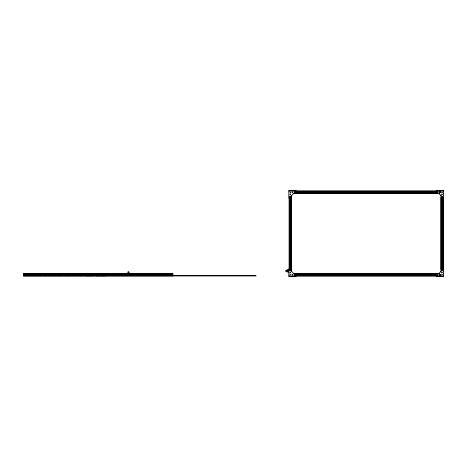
<?xml version="1.0" encoding="UTF-8"?>
<svg xmlns="http://www.w3.org/2000/svg" width="467" height="467" viewBox="0 0 467 467"><rect width="100%" height="100%" fill="white"/><g stroke="black" fill="none" stroke-linecap="round" stroke-linejoin="round"><path stroke-width="0.35" stroke-dasharray="2.33 1.75" d="M290.602 274.958L290.328 274.479L290.048 274.958M441.858 192.042L442.138 192.521L442.412 192.042M442.412 274.958L442.138 274.479L441.858 274.958M290.725 193.25L291.25 192.725M291.21 273.75L290.684 274.275L289.447 273.75M291.373 273.913L290.853 275.156M441.257 193.25L442.494 192.725M442.138 192.842L442.488 192.842M292.488 193.25L291.957 193.367M442.494 274.275L441.257 273.75M289.277 273.913L289.803 275.156M442.663 191.844L442.663 192.562M442.663 274.438L442.663 275.156M441.613 191.844L441.613 192.562M441.613 274.438L441.613 275.156M291.081 191.844L290.562 193.087L290.445 192.55L290.445 193.367M290.316 191.762L290.316 193.21M289.966 191.762L289.966 193.21"/><path stroke-width="0.7" d="M128.764 273.96L128.927 273.3A5.604 5.347 0 0 0 128.939 272.121L128.005 271.911L128.075 273.808M127.958 272.027L128.892 271.922M291.49 195.691L293.819 193.367M438.647 273.633L440.976 271.309M288.063 271.129C287.374 271.847 284.823 271.455 286.113 270.422A5.604 5.347 88 0 1 287.293 270.399L288.127 270.615M286.002 270.446L286.055 271.403M287.094 269.722L288.839 269.657M287.392 270.072L287.894 270.054M287.444 271.677L288.769 271.631M287.176 272.045L288.921 271.987M288.816 191.038L443.65 191.038M295.868 191.155L436.598 191.155M295.868 191.318L436.598 191.318M294.408 191.855L438.058 191.855M439.517 191.855L440.976 191.844M294.408 192.55L438.058 192.55M439.517 192.562L440.976 192.55M295.868 193.087L436.598 193.087M293.679 193.25L439.517 193.25M293.679 193.367L439.517 193.367M443.3 193.367L443.65 193.367M443.3 195.691L443.65 195.691M291.49 198.02L288.816 198.02L288.816 190.688L296.142 190.688L296.142 193.367M440.976 198.02L443.65 198.02L443.65 190.688L436.324 190.688L436.324 193.367M291.49 268.98L288.816 268.98L288.816 276.312L296.142 276.312L296.142 273.633M440.976 268.98L443.65 268.98L443.65 276.312L436.324 276.312L436.324 273.633M443.3 271.309L443.65 271.309M293.679 273.633L439.517 273.633M443.3 273.633L443.65 273.633M23.35 273.75L172.837 273.75M293.679 273.75L439.517 273.75M23.35 273.913L172.837 273.913M295.868 273.913L436.598 273.913M23.35 274.45L172.837 274.438M294.408 274.45L438.058 274.438M439.517 274.45L440.976 274.45M23.35 275.156L172.837 275.145M294.408 275.145L438.058 275.145M439.517 275.145L440.976 275.156M172.317 275.612L256.009 275.612L256.009 275.962L23.35 275.962L23.35 273.633L172.837 273.633L172.837 275.962M23.35 275.682L172.837 275.682M295.868 275.682L436.598 275.682M23.35 275.845L172.837 275.845M295.868 275.845L436.598 275.845M288.816 275.962L443.65 275.962M438.647 193.367L440.976 195.691M291.49 271.309L293.819 273.633M443.3 190.688L443.3 191.038M443.3 197.704L443.3 269.296M443.3 275.962L443.3 276.312M443.183 197.704L443.183 269.296M443.02 197.704L443.02 269.296M442.663 196.257L442.663 270.743M442.494 196.257L442.488 270.743M441.788 196.257L441.788 270.743M441.613 196.257L441.613 270.743M441.554 196.479L441.554 270.638M441.257 197.704L441.257 269.296M441.093 197.704L441.093 269.296M440.976 194.815L440.976 272.185M291.49 195.533L291.49 271.467M291.373 195.533L291.373 271.467M291.21 195.533L291.21 271.467M290.684 196.257L290.678 270.743M289.966 196.257L289.978 270.743M289.803 196.257L289.803 270.743M289.447 197.704L289.447 269.296M289.277 197.704L289.277 269.296M289.166 190.688L289.166 191.038M289.166 197.704L289.166 269.296M289.166 275.962L289.166 276.312M129.61 273.131L129.61 273.954M127.643 273.405L127.643 273.913M127.281 273.131L127.281 273.954M105.361 275.612L105.361 275.962M104.783 275.612L104.783 275.962M103.616 275.612L103.616 275.962M102.571 275.612L102.571 275.962M101.292 275.612L101.292 275.962M100.242 275.612L100.242 275.962M98.963 275.612L98.963 275.962M97.918 275.612L97.918 275.962M97.334 275.612L97.334 275.962M96.64 275.612L96.64 275.962M93.149 275.612L93.149 275.962M92.098 275.612L92.098 275.962M90.82 275.612L90.82 275.962M89.775 275.612L89.775 275.962M88.496 275.612L88.496 275.962M87.446 275.612L87.446 275.962M86.868 275.612L86.868 275.962M86.167 275.612L86.167 275.962M82.677 275.612L82.677 275.962M80.353 275.612L80.353 275.962M78.024 275.612L78.024 275.962M75.701 275.612L75.701 275.962M72.21 275.612L72.21 275.962M69.881 275.612L69.881 275.962M67.557 275.612L67.557 275.962M65.228 275.612L65.228 275.962M61.737 275.612L61.737 275.962M59.414 275.612L59.414 275.962M57.085 275.612L57.085 275.962M54.762 275.612L54.762 275.962M51.271 275.612L51.271 275.962M48.942 275.612L48.942 275.962M46.618 275.612L46.618 275.962M44.289 275.612L44.289 275.962M40.798 275.612L40.798 275.962M38.475 275.612L38.475 275.962M36.146 275.612L36.146 275.962M33.822 275.612L33.822 275.962M30.332 275.612L30.332 275.962M28.002 275.612L28.002 275.962M25.679 275.612L25.679 275.962M289.989 194.441C290.416 195.772 291.029 193.501 289.989 194.441M289.989 196.765C290.416 198.101 291.029 195.825 289.989 196.765M292.319 192.112C292.745 193.443 293.352 191.172 292.319 192.112M294.642 192.112C295.068 193.443 295.681 191.172 294.642 192.112M289.989 270.054C290.416 271.385 291.029 269.115 289.989 270.054M289.989 272.378C290.416 273.715 291.029 271.438 289.989 272.378M292.319 274.707C292.745 276.038 293.352 273.767 292.319 274.707M294.642 274.707C295.068 276.038 295.681 273.767 294.642 274.707M437.147 192.112C437.573 193.443 438.186 191.172 437.147 192.112M439.476 192.112C439.902 193.443 440.509 191.172 439.476 192.112M441.8 194.441C442.226 195.772 442.839 193.501 441.8 194.441M441.8 196.765C442.226 198.101 442.839 195.825 441.8 196.765M437.147 274.707C437.573 276.038 438.186 273.767 437.147 274.707M439.476 274.707C439.902 276.038 440.509 273.767 439.476 274.707M441.8 270.054C442.226 271.385 442.839 269.115 441.8 270.054M441.8 272.378C442.226 273.715 442.839 271.438 441.8 272.378"/></g></svg>
